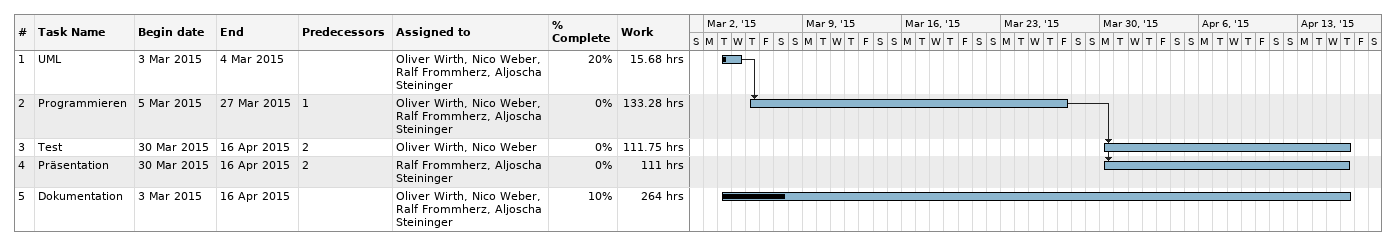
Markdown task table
| ID | Task | Start | Finish | Predecessors | Resources | % complete | Work (h) |
|---|---|---|---|---|---|---|---|
| 1 | UML | 2015-03-03 | 2015-03-04 |  | Oliver Wirth, Nico Weber, Ralf Frommherz, Aljoscha Steininger | 20 | 15.68 |
| 2 | Programmieren | 2015-03-05 | 2015-03-27 | 1 | Oliver Wirth, Nico Weber, Ralf Frommherz, Aljoscha Steininger | 0 | 133.28 |
| 3 | Test | 2015-03-30 | 2015-04-16 | 2 | Oliver Wirth, Nico Weber | 0 | 111.75 |
| 4 | Präsentation | 2015-03-30 | 2015-04-16 | 2 | Ralf Frommherz, Aljoscha Steininger | 0 | 111 |
| 5 | Dokumentation | 2015-03-03 | 2015-04-16 |  | Oliver Wirth, Nico Weber, Ralf Frommherz, Aljoscha Steininger | 10 | 264 |
